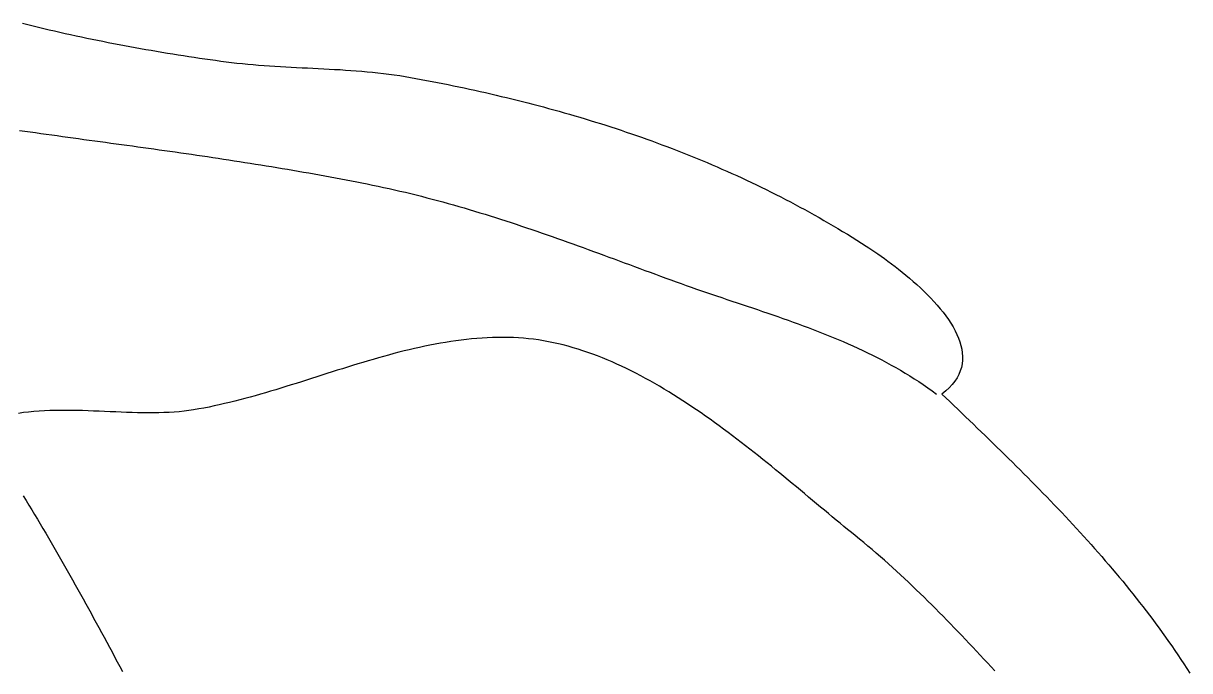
# Model space of a CAD drawing. Header units: millimetres. Extents: x 46 to 1464, y 30 to 1506.
# Drawn here: x 1234.6 to 1449.7, y 533 to 652.4 of the extents above; entities that cross this region are included whole.
import ezdxf

# ---------------------------------------------------------------- set-up
doc = ezdxf.new("R2010")
doc.units = ezdxf.units.MM
doc.layers.add('0_0_0', color=3, linetype='Continuous')

msp = doc.modelspace()

# ---------------------------------------------------------------- linework, layer by layer
at = {"layer": '0_0_0'}
for points in [[(1234.4386, 652.3707), (1235.4235, 652.1285), (1236.4092, 651.8893), (1237.3956, 651.6532), (1238.3826, 651.42), (1239.3702, 651.1899), (1240.3584, 650.9628), (1241.3471, 650.7387), (1242.3362, 650.5176), (1243.3258, 650.2996), (1244.3157, 650.0845), (1245.3059, 649.8725), (1246.2965, 649.6635), (1247.2872, 649.4575), (1248.2782, 649.2546), (1249.2693, 649.0546), (1250.2604, 648.8577), (1251.2517, 648.6638), (1252.2429, 648.4729), (1253.2342, 648.2851), (1254.2253, 648.1002), (1255.2163, 647.9184), (1256.2071, 647.7396), (1257.1977, 647.5638), (1258.1881, 647.391), (1259.1781, 647.2213), (1260.1678, 647.0545), (1261.1571, 646.8908), (1262.1459, 646.7301), (1263.1343, 646.5725), (1264.1221, 646.4178), (1265.1093, 646.2662), (1266.096, 646.1175), (1267.0819, 645.972), (1268.0671, 645.8294), (1269.0516, 645.6898), (1270.0352, 645.5533), (1271.018, 645.4198), (1272, 645.2893), (1272.9984, 645.1634), (1273.997, 645.0478), (1274.9959, 644.9417), (1275.995, 644.8443), (1276.9943, 644.755), (1277.9938, 644.6731), (1278.9935, 644.5977), (1279.9933, 644.5281), (1280.9933, 644.4637), (1281.9934, 644.4037), (1282.9936, 644.3473), (1283.994, 644.2939), (1284.9944, 644.2427), (1285.9949, 644.193), (1286.9954, 644.144), (1287.996, 644.0951), (1288.9967, 644.0454), (1289.9974, 643.9943), (1290.998, 643.941), (1291.9987, 643.8849), (1292.9994, 643.8251), (1294, 643.7609), (1295.0006, 643.6917), (1296.0011, 643.6166), (1297.0015, 643.535), (1298.0019, 643.4461), (1299.0021, 643.3493), (1300.0023, 643.2436), (1301.0023, 643.1286), (1302.0022, 643.0033), (1303.0019, 642.8671), (1304.0014, 642.7193), (1305.0008, 642.5591), (1306, 642.3858), (1306.9933, 642.2051), (1307.9857, 642.0217), (1308.977, 641.8353), (1309.9674, 641.646), (1310.9568, 641.4537), (1311.9451, 641.2585), (1312.9324, 641.0603), (1313.9187, 640.859), (1314.9039, 640.6546), (1315.888, 640.4472), (1316.8711, 640.2366), (1317.853, 640.0229), (1318.8338, 639.806), (1319.8135, 639.5859), (1320.7921, 639.3626), (1321.7695, 639.1359), (1322.7457, 638.906), (1323.7208, 638.6728), (1324.6946, 638.4362), (1325.6673, 638.1963), (1326.6388, 637.9529), (1327.609, 637.7061), (1328.578, 637.4558), (1329.5457, 637.2021), (1330.5121, 636.9448), (1331.4773, 636.6839), (1332.4412, 636.4195), (1333.4038, 636.1515), (1334.365, 635.8798), (1335.325, 635.6045), (1336.2836, 635.3255), (1337.2408, 635.0427), (1338.1966, 634.7563), (1339.1511, 634.466), (1340.1042, 634.1719), (1341.0559, 633.874), (1342.0061, 633.5722), (1342.9549, 633.2666), (1343.9023, 632.957), (1344.8482, 632.6434), (1345.7927, 632.3259), (1346.7356, 632.0044), (1347.6771, 631.6788), (1348.617, 631.3492), (1349.5555, 631.0155), (1350.4923, 630.6777), (1351.4277, 630.3357), (1352.3614, 629.9895), (1353.2936, 629.6391), (1354.2243, 629.2845), (1355.1533, 628.9257), (1356.0807, 628.5625), (1357.0064, 628.1951), (1357.9306, 627.8232), (1358.8531, 627.447), (1359.7739, 627.0664), (1360.693, 626.6814), (1361.6105, 626.2919), (1362.5262, 625.8979), (1363.4403, 625.4994), (1364.3526, 625.0963), (1365.2631, 624.6887), (1366.1719, 624.2765), (1367.079, 623.8596), (1367.9842, 623.4381), (1368.8877, 623.0118), (1369.7894, 622.5809), (1370.6892, 622.1452), (1371.5872, 621.7048), (1372.4834, 621.2595), (1373.3777, 620.8094), (1374.2702, 620.3544), (1375.1607, 619.8946), (1376.0494, 619.4298), (1376.9362, 618.9601), (1377.821, 618.4854), (1378.7039, 618.0057), (1379.5849, 617.521), (1380.4639, 617.0312), (1381.3409, 616.5364), (1382.216, 616.0364), (1383.089, 615.5313), (1383.96, 615.021), (1384.8291, 614.5054), (1385.696, 613.9847), (1386.561, 613.4587), (1387.4238, 612.9274), (1388.2846, 612.3908), (1389.1433, 611.8489), (1390, 611.3016), (1390.5094, 610.9709), (1391.046, 610.616), (1391.6072, 610.2377), (1392.1907, 609.8369), (1392.794, 609.4143), (1393.4144, 608.971), (1394.0497, 608.5077), (1394.6974, 608.0253), (1395.3548, 607.5246), (1396.0196, 607.0065), (1396.6894, 606.4719), (1397.3615, 605.9216), (1398.0337, 605.3565), (1398.7033, 604.7774), (1399.3679, 604.1852), (1400.025, 603.5807), (1400.6722, 602.9649), (1401.307, 602.3385), (1401.9269, 601.7024), (1402.5295, 601.0575), (1403.1122, 600.4046), (1403.6726, 599.7447), (1404.2082, 599.0784), (1404.7166, 598.4068), (1405.1952, 597.7306), (1405.6417, 597.0507), (1406.0535, 596.3681), (1406.4281, 595.6834), (1406.7631, 594.9976), (1407.056, 594.3116), (1407.3044, 593.6262), (1407.5057, 592.9422), (1407.6575, 592.2606), (1407.7573, 591.5821), (1407.8027, 590.9077), (1407.7911, 590.2381), (1407.7201, 589.5743), (1407.5873, 588.9171), (1407.3901, 588.2674), (1407.126, 587.6259), (1406.7927, 586.9937), (1406.3876, 586.3714), (1405.9082, 585.7601), (1405.3521, 585.1605), (1404.7169, 584.5735), (1404, 584), (1404.7274, 583.3037), (1405.4545, 582.6075), (1406.1814, 581.9112), (1406.9078, 581.2149), (1407.6337, 580.5184), (1408.3591, 579.8217), (1409.0839, 579.1247), (1409.8079, 578.4273), (1410.5312, 577.7295), (1411.2536, 577.0313), (1411.9751, 576.3324), (1412.6956, 575.6329), (1413.415, 574.9327), (1414.1332, 574.2318), (1414.8502, 573.53), (1415.566, 572.8273), (1416.2803, 572.1237), (1416.9932, 571.419), (1417.7046, 570.7132), (1418.4144, 570.0063), (1419.1225, 569.2981), (1419.8289, 568.5886), (1420.5334, 567.8778), (1421.2361, 567.1655), (1421.9367, 566.4517), (1422.6354, 565.7363), (1423.3319, 565.0193), (1424.0262, 564.3006), (1424.7183, 563.5801), (1425.408, 562.8578), (1426.0953, 562.1335), (1426.7802, 561.4073), (1427.4624, 560.679), (1428.142, 559.9487), (1428.8189, 559.2161), (1429.4931, 558.4813), (1430.1643, 557.7442), (1430.8327, 557.0047), (1431.498, 556.2628), (1432.1602, 555.5183), (1432.8193, 554.7713), (1433.4752, 554.0216), (1434.1277, 553.2692), (1434.7769, 552.514), (1435.4226, 551.756), (1436.0648, 550.995), (1436.7034, 550.2311), (1437.3383, 549.4641), (1437.9694, 548.694), (1438.5968, 547.9207), (1439.2202, 547.1441), (1439.8396, 546.3643), (1440.4551, 545.581), (1441.0663, 544.7943), (1441.6734, 544.004), (1442.2762, 543.2102), (1442.8747, 542.4127), (1443.4688, 541.6115), (1444.0583, 540.8064), (1444.6433, 539.9975), (1445.2237, 539.1847), (1445.7993, 538.3679), (1446.3701, 537.5471), (1446.9361, 536.7221), (1447.4971, 535.8929), (1448.0532, 535.0594), (1448.6041, 534.2216), (1449.1499, 533.3794), (1449.6904, 532.5328)], [(1233.8764, 632.6253), (1234.8678, 632.4853), (1235.8592, 632.3459), (1236.8507, 632.2071), (1237.8423, 632.0688), (1238.834, 631.931), (1239.8257, 631.7936), (1240.8175, 631.6566), (1241.8093, 631.5199), (1242.8011, 631.3835), (1243.7929, 631.2474), (1244.7847, 631.1114), (1245.7765, 630.9756), (1246.7683, 630.8398), (1247.76, 630.7041), (1248.7517, 630.5684), (1249.7433, 630.4327), (1250.7349, 630.2969), (1251.7263, 630.1609), (1252.7177, 630.0248), (1253.709, 629.8884), (1254.7001, 629.7517), (1255.6912, 629.6147), (1256.6821, 629.4774), (1257.6728, 629.3396), (1258.6634, 629.2013), (1259.6538, 629.0625), (1260.644, 628.9232), (1261.634, 628.7833), (1262.6239, 628.6427), (1263.6135, 628.5014), (1264.6029, 628.3593), (1265.592, 628.2165), (1266.5809, 628.0728), (1267.5695, 627.9282), (1268.5579, 627.7827), (1269.5459, 627.6362), (1270.5337, 627.4886), (1271.5212, 627.34), (1272.5083, 627.1903), (1273.4952, 627.0393), (1274.4816, 626.8872), (1275.4678, 626.7338), (1276.4535, 626.5791), (1277.4389, 626.423), (1278.4239, 626.2655), (1279.4085, 626.1066), (1280.3927, 625.9462), (1281.3765, 625.7842), (1282.3598, 625.6206), (1283.3427, 625.4554), (1284.3252, 625.2884), (1285.3072, 625.1198), (1286.2887, 624.9494), (1287.2697, 624.7771), (1288.2502, 624.6029), (1289.2303, 624.4269), (1290.2098, 624.2488), (1291.1887, 624.0688), (1292.1671, 623.8867), (1293.145, 623.7024), (1294.1223, 623.516), (1295.099, 623.3274), (1296.0752, 623.1366), (1297.0507, 622.9434), (1298.0256, 622.7479), (1299, 622.5501), (1300.0177, 622.339), (1301.0318, 622.1227), (1302.0424, 621.9012), (1303.0496, 621.6747), (1304.0535, 621.4433), (1305.0542, 621.2071), (1306.0517, 620.966), (1307.0462, 620.7204), (1308.0378, 620.4702), (1309.0265, 620.2156), (1310.0125, 619.9566), (1310.9958, 619.6933), (1311.9766, 619.4259), (1312.9549, 619.1545), (1313.9308, 618.8791), (1314.9045, 618.5998), (1315.8759, 618.3168), (1316.8453, 618.0302), (1317.8127, 617.7399), (1318.7782, 617.4463), (1319.742, 617.1492), (1320.704, 616.8489), (1321.6643, 616.5454), (1322.6232, 616.2389), (1323.5807, 615.9293), (1324.5368, 615.617), (1325.4917, 615.3018), (1326.4454, 614.984), (1327.3982, 614.6636), (1328.3499, 614.3407), (1329.3008, 614.0154), (1330.251, 613.6879), (1331.2005, 613.3582), (1332.1494, 613.0264), (1333.0979, 612.6926), (1334.046, 612.3569), (1334.9938, 612.0195), (1335.9414, 611.6804), (1336.8889, 611.3396), (1337.8364, 610.9974), (1338.784, 610.6538), (1339.7318, 610.3089), (1340.6799, 609.9628), (1341.6284, 609.6156), (1342.5773, 609.2674), (1343.5268, 608.9184), (1344.477, 608.5685), (1345.4279, 608.2179), (1346.3797, 607.8667), (1347.3325, 607.515), (1348.2863, 607.1629), (1349.2412, 606.8105), (1350.1973, 606.4579), (1351.1548, 606.1052), (1352.1137, 605.7524), (1353.0742, 605.3998), (1354.0362, 605.0473), (1355, 604.6952), (1355.9248, 604.36), (1356.852, 604.0283), (1357.7815, 603.6998), (1358.7131, 603.3741), (1359.6466, 603.0509), (1360.5818, 602.7298), (1361.5185, 602.4106), (1362.4566, 602.0929), (1363.3958, 601.7764), (1364.3359, 601.4606), (1365.2768, 601.1455), (1366.2182, 600.8304), (1367.1601, 600.5153), (1368.1022, 600.1996), (1369.0442, 599.8832), (1369.9861, 599.5656), (1370.9277, 599.2465), (1371.8687, 598.9257), (1372.8089, 598.6027), (1373.7482, 598.2773), (1374.6864, 597.949), (1375.6234, 597.6177), (1376.5588, 597.2829), (1377.4926, 596.9443), (1378.4244, 596.6017), (1379.3543, 596.2545), (1380.2819, 595.9027), (1381.2071, 595.5457), (1382.1297, 595.1833), (1383.0494, 594.8151), (1383.9662, 594.4409), (1384.8798, 594.0602), (1385.7901, 593.6728), (1386.6968, 593.2783), (1387.5997, 592.8764), (1388.4987, 592.4668), (1389.3937, 592.0491), (1390.2843, 591.623), (1391.1704, 591.1882), (1392.0519, 590.7444), (1392.9285, 590.2911), (1393.8, 589.8281), (1394.6663, 589.3551), (1395.5272, 588.8717), (1396.3824, 588.3776), (1397.2319, 587.8725), (1398.0754, 587.356), (1398.9127, 586.8278), (1399.7436, 586.2876), (1400.568, 585.7351), (1401.3856, 585.1698), (1402.1963, 584.5916), (1403, 584)], [(1413.743, 532.9678), (1413.0708, 533.6917), (1412.3979, 534.415), (1411.7241, 535.1376), (1411.0492, 535.8595), (1410.3732, 536.5805), (1409.6958, 537.3005), (1409.017, 538.0193), (1408.3365, 538.737), (1407.6543, 539.4533), (1406.9701, 540.1682), (1406.2838, 540.8816), (1405.5952, 541.5934), (1404.9043, 542.3034), (1404.2108, 543.0115), (1403.5146, 543.7177), (1402.8155, 544.4218), (1402.1135, 545.1238), (1401.4082, 545.8235), (1400.6997, 546.5208), (1399.9877, 547.2155), (1399.2721, 547.9077), (1398.5527, 548.5972), (1397.8294, 549.2839), (1397.102, 549.9676), (1396.3704, 550.6483), (1395.6344, 551.3259), (1394.8938, 552.0003), (1394.1486, 552.6712), (1393.3986, 553.3388), (1392.6435, 554.0028), (1391.8833, 554.6631), (1391.1179, 555.3196), (1390.3469, 555.9722), (1389.5704, 556.6209), (1388.7881, 557.2654), (1388, 557.9058), (1387.3098, 558.4643), (1386.6148, 559.0303), (1385.915, 559.6033), (1385.2104, 560.1829), (1384.5011, 560.7688), (1383.7871, 561.3606), (1383.0684, 561.9579), (1382.3452, 562.5602), (1381.6175, 563.1673), (1380.8852, 563.7788), (1380.1485, 564.3941), (1379.4074, 565.0131), (1378.662, 565.6352), (1377.9123, 566.2601), (1377.1583, 566.8874), (1376.4001, 567.5168), (1375.6378, 568.1478), (1374.8713, 568.78), (1374.1008, 569.4131), (1373.3262, 570.0466), (1372.5477, 570.6803), (1371.7653, 571.3137), (1370.979, 571.9464), (1370.1889, 572.5781), (1369.395, 573.2083), (1368.5973, 573.8366), (1367.796, 574.4628), (1366.991, 575.0863), (1366.1824, 575.7069), (1365.3703, 576.3241), (1364.5547, 576.9375), (1363.7357, 577.5468), (1362.9132, 578.1516), (1362.0874, 578.7514), (1361.2583, 579.346), (1360.4259, 579.9349), (1359.5903, 580.5177), (1358.7516, 581.094), (1357.9097, 581.6635), (1357.0647, 582.2258), (1356.2168, 582.7805), (1355.3658, 583.3271), (1354.5119, 583.8654), (1353.6552, 584.395), (1352.7956, 584.9154), (1351.9332, 585.4262), (1351.0681, 585.9271), (1350.2003, 586.4177), (1349.3298, 586.8976), (1348.4567, 587.3665), (1347.5811, 587.8239), (1346.703, 588.2694), (1345.8224, 588.7027), (1344.9395, 589.1234), (1344.0541, 589.531), (1343.1665, 589.9253), (1342.2765, 590.3058), (1341.3844, 590.6722), (1340.4901, 591.024), (1339.5936, 591.3608), (1338.6951, 591.6824), (1337.7945, 591.9882), (1336.892, 592.278), (1335.9875, 592.5513), (1335.0812, 592.8077), (1334.1729, 593.0469), (1333.2629, 593.2685), (1332.3512, 593.472), (1331.4377, 593.6572), (1330.5226, 593.8236), (1329.6059, 593.9708), (1328.6877, 594.0984), (1327.7679, 594.2061), (1326.8466, 594.2935), (1325.924, 594.3602), (1325, 594.4058), (1324.0293, 594.4335), (1323.0597, 594.4437), (1322.0913, 594.4368), (1321.124, 594.4134), (1320.1578, 594.3739), (1319.1927, 594.3188), (1318.2285, 594.2486), (1317.2654, 594.1636), (1316.3032, 594.0646), (1315.342, 593.9518), (1314.3818, 593.8258), (1313.4224, 593.687), (1312.4638, 593.536), (1311.5062, 593.3732), (1310.5493, 593.1992), (1309.5932, 593.0142), (1308.6379, 592.819), (1307.6833, 592.6138), (1306.7294, 592.3993), (1305.7762, 592.1758), (1304.8237, 591.944), (1303.8717, 591.7041), (1302.9204, 591.4568), (1301.9696, 591.2025), (1301.0194, 590.9417), (1300.0697, 590.6748), (1299.1205, 590.4024), (1298.1718, 590.1249), (1297.2235, 589.8427), (1296.2756, 589.5565), (1295.3281, 589.2666), (1294.381, 588.9735), (1293.4342, 588.6778), (1292.4877, 588.3798), (1291.5414, 588.0801), (1290.5954, 587.7791), (1289.6497, 587.4774), (1288.7041, 587.1753), (1287.7587, 586.8735), (1286.8135, 586.5723), (1285.8684, 586.2722), (1284.9233, 585.9738), (1283.9783, 585.6774), (1283.0334, 585.3836), (1282.0885, 585.0929), (1281.1435, 584.8057), (1280.1985, 584.5225), (1279.2534, 584.2438), (1278.3083, 583.97), (1277.363, 583.7017), (1276.4175, 583.4394), (1275.4719, 583.1834), (1274.5261, 582.9343), (1273.58, 582.6926), (1272.6337, 582.4586), (1271.6871, 582.2331), (1270.7402, 582.0163), (1269.7929, 581.8087), (1268.8453, 581.611), (1267.8973, 581.4234), (1266.9488, 581.2466), (1266, 581.081), (1265.1257, 580.9463), (1264.2355, 580.8334), (1263.3303, 580.7406), (1262.4111, 580.6668), (1261.4786, 580.6103), (1260.5339, 580.5699), (1259.5779, 580.5442), (1258.6114, 580.5317), (1257.6353, 580.531), (1256.6506, 580.5408), (1255.6582, 580.5597), (1254.6589, 580.5862), (1253.6538, 580.619), (1252.6436, 580.6566), (1251.6292, 580.6976), (1250.6117, 580.7408), (1249.5919, 580.7845), (1248.5707, 580.8276), (1247.549, 580.8685), (1246.5277, 580.9058), (1245.5078, 580.9382), (1244.49, 580.9643), (1243.4755, 580.9826), (1242.4649, 580.9918), (1241.4593, 580.9905), (1240.4596, 580.9772), (1239.4666, 580.9506), (1238.4813, 580.9093), (1237.5046, 580.8518), (1236.5374, 580.7768), (1235.5805, 580.6828), (1234.635, 580.5686), (1233.7016, 580.4326)], [(1234.5643, 565.2116), (1235.097, 564.3577), (1235.6257, 563.5033), (1236.1507, 562.6484), (1236.6722, 561.7929), (1237.1902, 560.9366), (1237.705, 560.0797), (1238.2166, 559.2219), (1238.7253, 558.3633), (1239.2313, 557.5038), (1239.7346, 556.6433), (1240.2354, 555.7818), (1240.734, 554.9192), (1241.2303, 554.0554), (1241.7247, 553.1905), (1242.2173, 552.3242), (1242.7082, 551.4567), (1243.1975, 550.5877), (1243.6855, 549.7173), (1244.1723, 548.8454), (1244.6581, 547.9719), (1245.143, 547.0968), (1245.6271, 546.22), (1246.1107, 545.3415), (1246.5939, 544.4612), (1247.0769, 543.579), (1247.5597, 542.6949), (1248.0426, 541.8088), (1248.5257, 540.9207), (1249.0093, 540.0305), (1249.4933, 539.1381), (1249.9781, 538.2435), (1250.4637, 537.3467), (1250.9504, 536.4475), (1251.4382, 535.5459), (1251.9273, 534.6418), (1252.418, 533.7353), (1252.9103, 532.8262)]]:
    msp.add_lwpolyline(points, dxfattribs=at)

doc.saveas('drawing.dxf')
